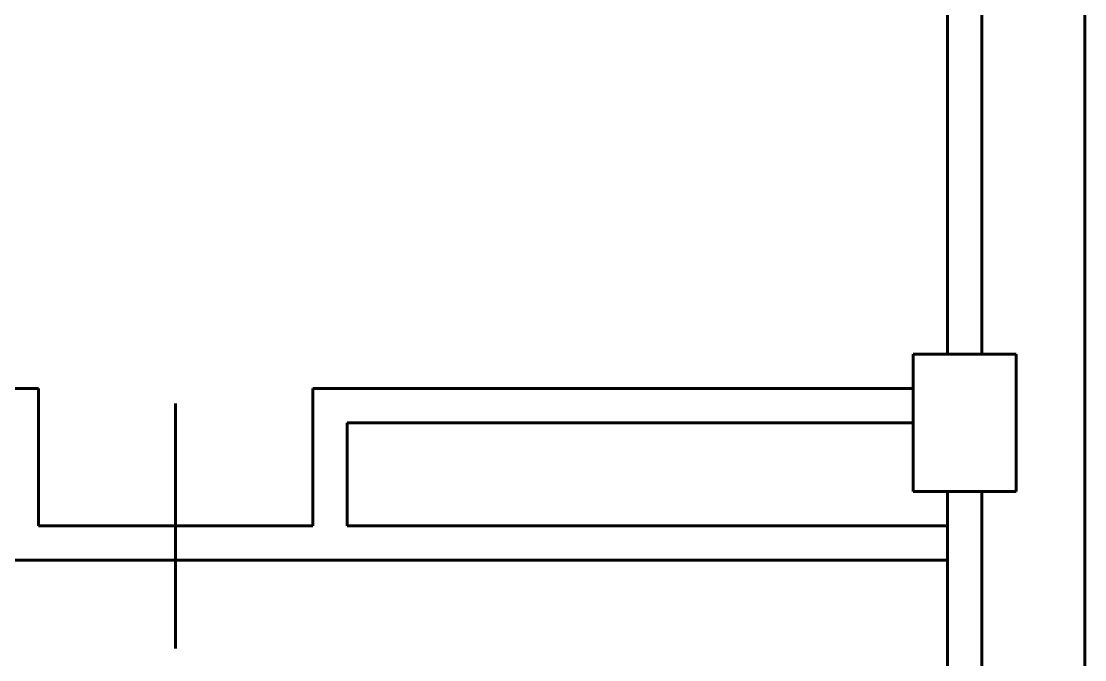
# Model space of a CAD drawing. Extents: x 0 to 297, y 0 to 292.
# Drawn here: x 259.84 to 275.34, y 83.83 to 93.14 of the extents above; entities that cross this region are included whole.
import ezdxf

# ---------------------------------------------------------------- set-up
doc = ezdxf.new("R2010")
doc.units = 0
doc.header["$MEASUREMENT"] = 0
doc.linetypes.add('K5LT_BASIC', pattern=[0])
doc.layers.add('Системный слой', color=7, linetype='Continuous')

# ---------------------------------------------------------------- blocks, each defined once
blk = doc.blocks.new('*U')
at = {"layer": 'Системный слой', "linetype": 'K5LT_BASIC', "lineweight": 60}
for p, q in [((272.838, 88.286), (272.838, 86.286)), ((274.338, 88.286), (272.838, 88.286)), ((274.338, 86.286), (274.338, 88.286)), ((272.838, 86.286), (274.338, 86.286))]:
    blk.add_line(p, q, dxfattribs=at)

msp = doc.modelspace()

# ---------------------------------------------------------------- linework, layer by layer
at = {"layer": 'Системный слой', "linetype": 'K5LT_BASIC', "lineweight": 60}
for p, q in [((275.337, 62.786), (275.337, 208.286)), ((273.338, 88.286), (273.338, 93.786)), ((273.838, 93.786), (273.838, 88.286)), ((272.838, 88.286), (274.338, 88.286)), ((272.838, 88.286), (272.838, 86.286)), ((272.838, 86.286), (272.838, 88.286)), ((272.838, 88.286), (274.338, 88.286)), ((272.838, 88.286), (272.838, 86.286)), ((272.838, 88.286), (272.838, 86.286)), ((274.338, 88.286), (273.338, 88.286)), ((274.338, 88.286), (274.338, 86.286)), ((274.338, 86.286), (274.338, 88.286)), ((234.088, 87.786), (260.087, 87.786)), ((260.087, 87.786), (260.087, 85.786)), ((264.087, 87.786), (268.087, 87.786)), ((264.087, 87.786), (264.087, 85.786)), ((268.087, 87.786), (272.838, 87.786)), ((262.087, 87.571), (262.087, 84)), ((274.338, 87.536), (274.338, 86.786)), ((264.587, 87.286), (264.587, 85.786)), ((267.587, 87.286), (264.587, 87.286)), ((267.587, 87.286), (272.838, 87.286)), ((274.338, 86.286), (272.838, 86.286)), ((272.838, 86.286), (274.338, 86.286)), ((273.338, 80.786), (273.338, 86.286)), ((273.838, 86.286), (273.838, 80.786)), ((260.087, 85.786), (264.087, 85.786)), ((267.587, 85.786), (264.587, 85.786)), ((273.338, 85.786), (264.587, 85.786)), ((268.087, 85.786), (273.338, 85.786)), ((273.338, 85.286), (201.588, 85.286)), ((249.588, 85.286), (273.338, 85.286)), ((273.338, 85.286), (249.588, 85.286))]:
    msp.add_line(p, q, dxfattribs=at)

# ---------------------------------------------------------------- block references
at = {"layer": 'Системный слой'}
msp.add_blockref('*U', (0, 0), dxfattribs=at)
msp.add_blockref('*U', (0, 0), dxfattribs=at)
msp.add_blockref('*U', (0, 0), dxfattribs=at)
msp.add_blockref('*U', (0, 0), dxfattribs=at)
msp.add_blockref('*U', (0, 0), dxfattribs=at)
msp.add_blockref('*U', (0, 0), dxfattribs=at)
msp.add_blockref('*U', (0, 0), dxfattribs=at)
msp.add_blockref('*U', (0, 0), dxfattribs=at)
msp.add_blockref('*U', (0, 0), dxfattribs=at)
msp.add_blockref('*U', (0, 0), dxfattribs=at)
msp.add_blockref('*U', (0, 0), dxfattribs=at)
msp.add_blockref('*U', (0, 0), dxfattribs=at)
msp.add_blockref('*U', (0, 0), dxfattribs=at)
msp.add_blockref('*U', (0, 0), dxfattribs=at)
msp.add_blockref('*U', (0, 0), dxfattribs=at)
msp.add_blockref('*U', (0, 0), dxfattribs=at)
msp.add_blockref('*U', (0, 0), dxfattribs=at)
msp.add_blockref('*U', (0, 0), dxfattribs=at)
msp.add_blockref('*U', (0, 0), dxfattribs=at)
msp.add_blockref('*U', (0, 0), dxfattribs=at)
msp.add_blockref('*U', (0, 0), dxfattribs=at)
msp.add_blockref('*U', (0, 0), dxfattribs=at)
msp.add_blockref('*U', (0, 0), dxfattribs=at)
msp.add_blockref('*U', (0, 0), dxfattribs=at)
msp.add_blockref('*U', (0, 0), dxfattribs=at)
msp.add_blockref('*U', (0, 0), dxfattribs=at)
msp.add_blockref('*U', (0, 0), dxfattribs=at)
msp.add_blockref('*U', (0, 0), dxfattribs=at)
msp.add_blockref('*U', (0, 0), dxfattribs=at)
msp.add_blockref('*U', (0, 0), dxfattribs=at)
msp.add_blockref('*U', (0, 0), dxfattribs=at)
msp.add_blockref('*U', (0, 0), dxfattribs=at)
msp.add_blockref('*U', (0, 0), dxfattribs=at)
msp.add_blockref('*U', (0, 0), dxfattribs=at)
msp.add_blockref('*U', (0, 0), dxfattribs=at)
msp.add_blockref('*U', (0, 0), dxfattribs=at)
msp.add_blockref('*U', (0, 0), dxfattribs=at)
msp.add_blockref('*U', (0, 0), dxfattribs=at)
msp.add_blockref('*U', (0, 0), dxfattribs=at)
msp.add_blockref('*U', (0, 0), dxfattribs=at)
msp.add_blockref('*U', (0, 0), dxfattribs=at)
msp.add_blockref('*U', (0, 0), dxfattribs=at)
msp.add_blockref('*U', (0, 0), dxfattribs=at)
msp.add_blockref('*U', (0, 0), dxfattribs=at)
msp.add_blockref('*U', (0, 0), dxfattribs=at)
msp.add_blockref('*U', (0, 0), dxfattribs=at)
msp.add_blockref('*U', (0, 0), dxfattribs=at)
msp.add_blockref('*U', (0, 0), dxfattribs=at)
msp.add_blockref('*U', (0, 0), dxfattribs=at)
msp.add_blockref('*U', (0, 0), dxfattribs=at)
msp.add_blockref('*U', (0, 0), dxfattribs=at)
msp.add_blockref('*U', (0, 0), dxfattribs=at)
msp.add_blockref('*U', (0, 0), dxfattribs=at)
msp.add_blockref('*U', (0, 0), dxfattribs=at)
msp.add_blockref('*U', (0, 0), dxfattribs=at)
msp.add_blockref('*U', (0, 0), dxfattribs=at)
msp.add_blockref('*U', (0, 0), dxfattribs=at)
msp.add_blockref('*U', (0, 0), dxfattribs=at)
msp.add_blockref('*U', (0, 0), dxfattribs=at)
msp.add_blockref('*U', (0, 0), dxfattribs=at)
msp.add_blockref('*U', (0, 0), dxfattribs=at)
msp.add_blockref('*U', (0, 0), dxfattribs=at)
msp.add_blockref('*U', (0, 0), dxfattribs=at)
msp.add_blockref('*U', (0, 0), dxfattribs=at)
msp.add_blockref('*U', (0, 0), dxfattribs=at)
msp.add_blockref('*U', (0, 0), dxfattribs=at)
msp.add_blockref('*U', (0, 0), dxfattribs=at)
msp.add_blockref('*U', (0, 0), dxfattribs=at)
msp.add_blockref('*U', (0, 0), dxfattribs=at)
msp.add_blockref('*U', (0, 0), dxfattribs=at)
msp.add_blockref('*U', (0, 0), dxfattribs=at)
msp.add_blockref('*U', (0, 0), dxfattribs=at)
msp.add_blockref('*U', (0, 0), dxfattribs=at)
msp.add_blockref('*U', (0, 0), dxfattribs=at)
msp.add_blockref('*U', (0, 0), dxfattribs=at)
msp.add_blockref('*U', (0, 0), dxfattribs=at)
msp.add_blockref('*U', (0, 0), dxfattribs=at)
msp.add_blockref('*U', (0, 0), dxfattribs=at)
msp.add_blockref('*U', (0, 0), dxfattribs=at)
msp.add_blockref('*U', (0, 0), dxfattribs=at)
msp.add_blockref('*U', (0, 0), dxfattribs=at)
msp.add_blockref('*U', (0, 0), dxfattribs=at)
msp.add_blockref('*U', (0, 0), dxfattribs=at)
msp.add_blockref('*U', (0, 0), dxfattribs=at)
msp.add_blockref('*U', (0, 0), dxfattribs=at)
msp.add_blockref('*U', (0, 0), dxfattribs=at)
msp.add_blockref('*U', (0, 0), dxfattribs=at)
msp.add_blockref('*U', (0, 0), dxfattribs=at)
msp.add_blockref('*U', (0, 0), dxfattribs=at)
msp.add_blockref('*U', (0, 0), dxfattribs=at)
msp.add_blockref('*U', (0, 0), dxfattribs=at)
msp.add_blockref('*U', (0, 0), dxfattribs=at)
msp.add_blockref('*U', (0, 0), dxfattribs=at)
msp.add_blockref('*U', (0, 0), dxfattribs=at)
msp.add_blockref('*U', (0, 0), dxfattribs=at)
msp.add_blockref('*U', (0, 0), dxfattribs=at)
msp.add_blockref('*U', (0, 0), dxfattribs=at)
msp.add_blockref('*U', (0, 0), dxfattribs=at)
msp.add_blockref('*U', (0, 0), dxfattribs=at)
msp.add_blockref('*U', (0, 0), dxfattribs=at)
msp.add_blockref('*U', (0, 0), dxfattribs=at)
msp.add_blockref('*U', (0, 0), dxfattribs=at)
msp.add_blockref('*U', (0, 0), dxfattribs=at)
msp.add_blockref('*U', (0, 0), dxfattribs=at)
msp.add_blockref('*U', (0, 0), dxfattribs=at)
msp.add_blockref('*U', (0, 0), dxfattribs=at)
msp.add_blockref('*U', (0, 0), dxfattribs=at)
msp.add_blockref('*U', (0, 0), dxfattribs=at)
msp.add_blockref('*U', (0, 0), dxfattribs=at)
msp.add_blockref('*U', (0, 0), dxfattribs=at)
msp.add_blockref('*U', (0, 0), dxfattribs=at)
msp.add_blockref('*U', (0, 0), dxfattribs=at)
msp.add_blockref('*U', (0, 0), dxfattribs=at)
msp.add_blockref('*U', (0, 0), dxfattribs=at)
msp.add_blockref('*U', (0, 0), dxfattribs=at)
msp.add_blockref('*U', (0, 0), dxfattribs=at)
msp.add_blockref('*U', (0, 0), dxfattribs=at)
msp.add_blockref('*U', (0, 0), dxfattribs=at)
msp.add_blockref('*U', (0, 0), dxfattribs=at)
msp.add_blockref('*U', (0, 0), dxfattribs=at)
msp.add_blockref('*U', (0, 0), dxfattribs=at)
msp.add_blockref('*U', (0, 0), dxfattribs=at)
msp.add_blockref('*U', (0, 0), dxfattribs=at)
msp.add_blockref('*U', (0, 0), dxfattribs=at)
msp.add_blockref('*U', (0, 0), dxfattribs=at)
msp.add_blockref('*U', (0, 0), dxfattribs=at)
msp.add_blockref('*U', (0, 0), dxfattribs=at)
msp.add_blockref('*U', (0, 0), dxfattribs=at)
msp.add_blockref('*U', (0, 0), dxfattribs=at)
msp.add_blockref('*U', (0, 0), dxfattribs=at)
msp.add_blockref('*U', (0, 0), dxfattribs=at)
msp.add_blockref('*U', (0, 0), dxfattribs=at)
msp.add_blockref('*U', (0, 0), dxfattribs=at)
msp.add_blockref('*U', (0, 0), dxfattribs=at)
msp.add_blockref('*U', (0, 0), dxfattribs=at)
msp.add_blockref('*U', (0, 0), dxfattribs=at)
msp.add_blockref('*U', (0, 0), dxfattribs=at)
msp.add_blockref('*U', (0, 0), dxfattribs=at)
msp.add_blockref('*U', (0, 0), dxfattribs=at)
msp.add_blockref('*U', (0, 0), dxfattribs=at)
msp.add_blockref('*U', (0, 0), dxfattribs=at)
msp.add_blockref('*U', (0, 0), dxfattribs=at)
msp.add_blockref('*U', (0, 0), dxfattribs=at)
msp.add_blockref('*U', (0, 0), dxfattribs=at)
msp.add_blockref('*U', (0, 0), dxfattribs=at)
msp.add_blockref('*U', (0, 0), dxfattribs=at)
msp.add_blockref('*U', (0, 0), dxfattribs=at)
msp.add_blockref('*U', (0, 0), dxfattribs=at)
msp.add_blockref('*U', (0, 0), dxfattribs=at)
msp.add_blockref('*U', (0, 0), dxfattribs=at)
msp.add_blockref('*U', (0, 0), dxfattribs=at)
msp.add_blockref('*U', (0, 0), dxfattribs=at)
msp.add_blockref('*U', (0, 0), dxfattribs=at)
msp.add_blockref('*U', (0, 0), dxfattribs=at)
msp.add_blockref('*U', (0, 0), dxfattribs=at)
msp.add_blockref('*U', (0, 0), dxfattribs=at)
msp.add_blockref('*U', (0, 0), dxfattribs=at)
msp.add_blockref('*U', (0, 0), dxfattribs=at)
msp.add_blockref('*U', (0, 0), dxfattribs=at)
msp.add_blockref('*U', (0, 0), dxfattribs=at)
msp.add_blockref('*U', (0, 0), dxfattribs=at)
msp.add_blockref('*U', (0, 0), dxfattribs=at)
msp.add_blockref('*U', (0, 0), dxfattribs=at)
msp.add_blockref('*U', (0, 0), dxfattribs=at)
msp.add_blockref('*U', (0, 0), dxfattribs=at)
msp.add_blockref('*U', (0, 0), dxfattribs=at)
msp.add_blockref('*U', (0, 0), dxfattribs=at)
msp.add_blockref('*U', (0, 0), dxfattribs=at)
msp.add_blockref('*U', (0, 0), dxfattribs=at)
msp.add_blockref('*U', (0, 0), dxfattribs=at)
msp.add_blockref('*U', (0, 0), dxfattribs=at)
msp.add_blockref('*U', (0, 0), dxfattribs=at)
msp.add_blockref('*U', (0, 0), dxfattribs=at)
msp.add_blockref('*U', (0, 0), dxfattribs=at)
msp.add_blockref('*U', (0, 0), dxfattribs=at)
msp.add_blockref('*U', (0, 0), dxfattribs=at)
msp.add_blockref('*U', (0, 0), dxfattribs=at)
msp.add_blockref('*U', (0, 0), dxfattribs=at)
msp.add_blockref('*U', (0, 0), dxfattribs=at)
msp.add_blockref('*U', (0, 0), dxfattribs=at)
msp.add_blockref('*U', (0, 0), dxfattribs=at)
msp.add_blockref('*U', (0, 0), dxfattribs=at)
msp.add_blockref('*U', (0, 0), dxfattribs=at)
msp.add_blockref('*U', (0, 0), dxfattribs=at)
msp.add_blockref('*U', (0, 0), dxfattribs=at)
msp.add_blockref('*U', (0, 0), dxfattribs=at)
msp.add_blockref('*U', (0, 0), dxfattribs=at)
msp.add_blockref('*U', (0, 0), dxfattribs=at)
msp.add_blockref('*U', (0, 0), dxfattribs=at)
msp.add_blockref('*U', (0, 0), dxfattribs=at)
msp.add_blockref('*U', (0, 0), dxfattribs=at)
msp.add_blockref('*U', (0, 0), dxfattribs=at)
msp.add_blockref('*U', (0, 0), dxfattribs=at)
msp.add_blockref('*U', (0, 0), dxfattribs=at)
msp.add_blockref('*U', (0, 0), dxfattribs=at)
msp.add_blockref('*U', (0, 0), dxfattribs=at)
msp.add_blockref('*U', (0, 0), dxfattribs=at)
msp.add_blockref('*U', (0, 0), dxfattribs=at)
msp.add_blockref('*U', (0, 0), dxfattribs=at)
msp.add_blockref('*U', (0, 0), dxfattribs=at)
msp.add_blockref('*U', (0, 0), dxfattribs=at)
msp.add_blockref('*U', (0, 0), dxfattribs=at)
msp.add_blockref('*U', (0, 0), dxfattribs=at)
msp.add_blockref('*U', (0, 0), dxfattribs=at)
msp.add_blockref('*U', (0, 0), dxfattribs=at)
msp.add_blockref('*U', (0, 0), dxfattribs=at)
msp.add_blockref('*U', (0, 0), dxfattribs=at)
msp.add_blockref('*U', (0, 0), dxfattribs=at)
msp.add_blockref('*U', (0, 0), dxfattribs=at)
msp.add_blockref('*U', (0, 0), dxfattribs=at)
msp.add_blockref('*U', (0, 0), dxfattribs=at)
msp.add_blockref('*U', (0, 0), dxfattribs=at)
msp.add_blockref('*U', (0, 0), dxfattribs=at)
msp.add_blockref('*U', (0, 0), dxfattribs=at)
msp.add_blockref('*U', (0, 0), dxfattribs=at)
msp.add_blockref('*U', (0, 0), dxfattribs=at)
msp.add_blockref('*U', (0, 0), dxfattribs=at)
msp.add_blockref('*U', (0, 0), dxfattribs=at)
msp.add_blockref('*U', (0, 0), dxfattribs=at)
msp.add_blockref('*U', (0, 0), dxfattribs=at)
msp.add_blockref('*U', (0, 0), dxfattribs=at)
msp.add_blockref('*U', (0, 0), dxfattribs=at)
msp.add_blockref('*U', (0, 0), dxfattribs=at)
msp.add_blockref('*U', (0, 0), dxfattribs=at)
msp.add_blockref('*U', (0, 0), dxfattribs=at)
msp.add_blockref('*U', (0, 0), dxfattribs=at)
msp.add_blockref('*U', (0, 0), dxfattribs=at)
msp.add_blockref('*U', (0, 0), dxfattribs=at)
msp.add_blockref('*U', (0, 0), dxfattribs=at)
msp.add_blockref('*U', (0, 0), dxfattribs=at)
msp.add_blockref('*U', (0, 0), dxfattribs=at)
msp.add_blockref('*U', (0, 0), dxfattribs=at)
msp.add_blockref('*U', (0, 0), dxfattribs=at)
msp.add_blockref('*U', (0, 0), dxfattribs=at)
msp.add_blockref('*U', (0, 0), dxfattribs=at)
msp.add_blockref('*U', (0, 0), dxfattribs=at)
msp.add_blockref('*U', (0, 0), dxfattribs=at)
msp.add_blockref('*U', (0, 0), dxfattribs=at)
msp.add_blockref('*U', (0, 0), dxfattribs=at)
msp.add_blockref('*U', (0, 0), dxfattribs=at)
msp.add_blockref('*U', (0, 0), dxfattribs=at)
msp.add_blockref('*U', (0, 0), dxfattribs=at)
msp.add_blockref('*U', (0, 0), dxfattribs=at)
msp.add_blockref('*U', (0, 0), dxfattribs=at)
msp.add_blockref('*U', (0, 0), dxfattribs=at)
msp.add_blockref('*U', (0, 0), dxfattribs=at)
msp.add_blockref('*U', (0, 0), dxfattribs=at)
msp.add_blockref('*U', (0, 0), dxfattribs=at)
msp.add_blockref('*U', (0, 0), dxfattribs=at)
msp.add_blockref('*U', (0, 0), dxfattribs=at)
msp.add_blockref('*U', (0, 0), dxfattribs=at)
msp.add_blockref('*U', (0, 0), dxfattribs=at)
msp.add_blockref('*U', (0, 0), dxfattribs=at)
msp.add_blockref('*U', (0, 0), dxfattribs=at)
msp.add_blockref('*U', (0, 0), dxfattribs=at)
msp.add_blockref('*U', (0, 0), dxfattribs=at)
msp.add_blockref('*U', (0, 0), dxfattribs=at)
msp.add_blockref('*U', (0, 0), dxfattribs=at)
msp.add_blockref('*U', (0, 0), dxfattribs=at)
msp.add_blockref('*U', (0, 0), dxfattribs=at)
msp.add_blockref('*U', (0, 0), dxfattribs=at)
msp.add_blockref('*U', (0, 0), dxfattribs=at)
msp.add_blockref('*U', (0, 0), dxfattribs=at)
msp.add_blockref('*U', (0, 0), dxfattribs=at)
msp.add_blockref('*U', (0, 0), dxfattribs=at)
msp.add_blockref('*U', (0, 0), dxfattribs=at)
msp.add_blockref('*U', (0, 0), dxfattribs=at)
msp.add_blockref('*U', (0, 0), dxfattribs=at)
msp.add_blockref('*U', (0, 0), dxfattribs=at)
msp.add_blockref('*U', (0, 0), dxfattribs=at)
msp.add_blockref('*U', (0, 0), dxfattribs=at)
msp.add_blockref('*U', (0, 0), dxfattribs=at)
msp.add_blockref('*U', (0, 0), dxfattribs=at)
msp.add_blockref('*U', (0, 0), dxfattribs=at)
msp.add_blockref('*U', (0, 0), dxfattribs=at)
msp.add_blockref('*U', (0, 0), dxfattribs=at)
msp.add_blockref('*U', (0, 0), dxfattribs=at)
msp.add_blockref('*U', (0, 0), dxfattribs=at)
msp.add_blockref('*U', (0, 0), dxfattribs=at)
msp.add_blockref('*U', (0, 0), dxfattribs=at)
msp.add_blockref('*U', (0, 0), dxfattribs=at)
msp.add_blockref('*U', (0, 0), dxfattribs=at)
msp.add_blockref('*U', (0, 0), dxfattribs=at)
msp.add_blockref('*U', (0, 0), dxfattribs=at)
msp.add_blockref('*U', (0, 0), dxfattribs=at)
msp.add_blockref('*U', (0, 0), dxfattribs=at)
msp.add_blockref('*U', (0, 0), dxfattribs=at)
msp.add_blockref('*U', (0, 0), dxfattribs=at)
msp.add_blockref('*U', (0, 0), dxfattribs=at)
msp.add_blockref('*U', (0, 0), dxfattribs=at)
msp.add_blockref('*U', (0, 0), dxfattribs=at)
msp.add_blockref('*U', (0, 0), dxfattribs=at)
msp.add_blockref('*U', (0, 0), dxfattribs=at)
msp.add_blockref('*U', (0, 0), dxfattribs=at)
msp.add_blockref('*U', (0, 0), dxfattribs=at)
msp.add_blockref('*U', (0, 0), dxfattribs=at)
msp.add_blockref('*U', (0, 0), dxfattribs=at)
msp.add_blockref('*U', (0, 0), dxfattribs=at)
msp.add_blockref('*U', (0, 0), dxfattribs=at)
msp.add_blockref('*U', (0, 0), dxfattribs=at)
msp.add_blockref('*U', (0, 0), dxfattribs=at)
msp.add_blockref('*U', (0, 0), dxfattribs=at)
msp.add_blockref('*U', (0, 0), dxfattribs=at)
msp.add_blockref('*U', (0, 0), dxfattribs=at)
msp.add_blockref('*U', (0, 0), dxfattribs=at)
msp.add_blockref('*U', (0, 0), dxfattribs=at)
msp.add_blockref('*U', (0, 0), dxfattribs=at)
msp.add_blockref('*U', (0, 0), dxfattribs=at)
msp.add_blockref('*U', (0, 0), dxfattribs=at)
msp.add_blockref('*U', (0, 0), dxfattribs=at)
msp.add_blockref('*U', (0, 0), dxfattribs=at)
msp.add_blockref('*U', (0, 0), dxfattribs=at)
msp.add_blockref('*U', (0, 0), dxfattribs=at)
msp.add_blockref('*U', (0, 0), dxfattribs=at)
msp.add_blockref('*U', (0, 0), dxfattribs=at)
msp.add_blockref('*U', (0, 0), dxfattribs=at)
msp.add_blockref('*U', (0, 0), dxfattribs=at)
msp.add_blockref('*U', (0, 0), dxfattribs=at)
msp.add_blockref('*U', (0, 0), dxfattribs=at)
msp.add_blockref('*U', (0, 0), dxfattribs=at)
msp.add_blockref('*U', (0, 0), dxfattribs=at)
msp.add_blockref('*U', (0, 0), dxfattribs=at)
msp.add_blockref('*U', (0, 0), dxfattribs=at)
msp.add_blockref('*U', (0, 0), dxfattribs=at)
msp.add_blockref('*U', (0, 0), dxfattribs=at)
msp.add_blockref('*U', (0, 0), dxfattribs=at)
msp.add_blockref('*U', (0, 0), dxfattribs=at)
msp.add_blockref('*U', (0, 0), dxfattribs=at)
msp.add_blockref('*U', (0, 0), dxfattribs=at)
msp.add_blockref('*U', (0, 0), dxfattribs=at)
msp.add_blockref('*U', (0, 0), dxfattribs=at)
msp.add_blockref('*U', (0, 0), dxfattribs=at)
msp.add_blockref('*U', (0, 0), dxfattribs=at)
msp.add_blockref('*U', (0, 0), dxfattribs=at)
msp.add_blockref('*U', (0, 0), dxfattribs=at)
msp.add_blockref('*U', (0, 0), dxfattribs=at)
msp.add_blockref('*U', (0, 0), dxfattribs=at)
msp.add_blockref('*U', (0, 0), dxfattribs=at)
msp.add_blockref('*U', (0, 0), dxfattribs=at)
msp.add_blockref('*U', (0, 0), dxfattribs=at)
msp.add_blockref('*U', (0, 0), dxfattribs=at)
msp.add_blockref('*U', (0, 0), dxfattribs=at)
msp.add_blockref('*U', (0, 0), dxfattribs=at)
msp.add_blockref('*U', (0, 0), dxfattribs=at)
msp.add_blockref('*U', (0, 0), dxfattribs=at)
msp.add_blockref('*U', (0, 0), dxfattribs=at)
msp.add_blockref('*U', (0, 0), dxfattribs=at)
msp.add_blockref('*U', (0, 0), dxfattribs=at)
msp.add_blockref('*U', (0, 0), dxfattribs=at)
msp.add_blockref('*U', (0, 0), dxfattribs=at)
msp.add_blockref('*U', (0, 0), dxfattribs=at)
msp.add_blockref('*U', (0, 0), dxfattribs=at)
msp.add_blockref('*U', (0, 0), dxfattribs=at)
msp.add_blockref('*U', (0, 0), dxfattribs=at)
msp.add_blockref('*U', (0, 0), dxfattribs=at)
msp.add_blockref('*U', (0, 0), dxfattribs=at)
msp.add_blockref('*U', (0, 0), dxfattribs=at)
msp.add_blockref('*U', (0, 0), dxfattribs=at)
msp.add_blockref('*U', (0, 0), dxfattribs=at)
msp.add_blockref('*U', (0, 0), dxfattribs=at)
msp.add_blockref('*U', (0, 0), dxfattribs=at)
msp.add_blockref('*U', (0, 0), dxfattribs=at)
msp.add_blockref('*U', (0, 0), dxfattribs=at)
msp.add_blockref('*U', (0, 0), dxfattribs=at)
msp.add_blockref('*U', (0, 0), dxfattribs=at)
msp.add_blockref('*U', (0, 0), dxfattribs=at)
msp.add_blockref('*U', (0, 0), dxfattribs=at)
msp.add_blockref('*U', (0, 0), dxfattribs=at)
msp.add_blockref('*U', (0, 0), dxfattribs=at)
msp.add_blockref('*U', (0, 0), dxfattribs=at)
msp.add_blockref('*U', (0, 0), dxfattribs=at)
msp.add_blockref('*U', (0, 0), dxfattribs=at)
msp.add_blockref('*U', (0, 0), dxfattribs=at)
msp.add_blockref('*U', (0, 0), dxfattribs=at)
msp.add_blockref('*U', (0, 0), dxfattribs=at)
msp.add_blockref('*U', (0, 0), dxfattribs=at)
msp.add_blockref('*U', (0, 0), dxfattribs=at)
msp.add_blockref('*U', (0, 0), dxfattribs=at)
msp.add_blockref('*U', (0, 0), dxfattribs=at)
msp.add_blockref('*U', (0, 0), dxfattribs=at)
msp.add_blockref('*U', (0, 0), dxfattribs=at)
msp.add_blockref('*U', (0, 0), dxfattribs=at)
msp.add_blockref('*U', (0, 0), dxfattribs=at)
msp.add_blockref('*U', (0, 0), dxfattribs=at)
msp.add_blockref('*U', (0, 0), dxfattribs=at)
msp.add_blockref('*U', (0, 0), dxfattribs=at)
msp.add_blockref('*U', (0, 0), dxfattribs=at)
msp.add_blockref('*U', (0, 0), dxfattribs=at)
msp.add_blockref('*U', (0, 0), dxfattribs=at)
msp.add_blockref('*U', (0, 0), dxfattribs=at)
msp.add_blockref('*U', (0, 0), dxfattribs=at)
msp.add_blockref('*U', (0, 0), dxfattribs=at)
msp.add_blockref('*U', (0, 0), dxfattribs=at)
msp.add_blockref('*U', (0, 0), dxfattribs=at)
msp.add_blockref('*U', (0, 0), dxfattribs=at)
msp.add_blockref('*U', (0, 0), dxfattribs=at)
msp.add_blockref('*U', (0, 0), dxfattribs=at)
msp.add_blockref('*U', (0, 0), dxfattribs=at)
msp.add_blockref('*U', (0, 0), dxfattribs=at)
msp.add_blockref('*U', (0, 0), dxfattribs=at)
msp.add_blockref('*U', (0, 0), dxfattribs=at)
msp.add_blockref('*U', (0, 0), dxfattribs=at)
msp.add_blockref('*U', (0, 0), dxfattribs=at)
msp.add_blockref('*U', (0, 0), dxfattribs=at)
msp.add_blockref('*U', (0, 0), dxfattribs=at)
msp.add_blockref('*U', (0, 0), dxfattribs=at)
msp.add_blockref('*U', (0, 0), dxfattribs=at)
msp.add_blockref('*U', (0, 0), dxfattribs=at)
msp.add_blockref('*U', (0, 0), dxfattribs=at)
msp.add_blockref('*U', (0, 0), dxfattribs=at)
msp.add_blockref('*U', (0, 0), dxfattribs=at)
msp.add_blockref('*U', (0, 0), dxfattribs=at)
msp.add_blockref('*U', (0, 0), dxfattribs=at)
msp.add_blockref('*U', (0, 0), dxfattribs=at)
msp.add_blockref('*U', (0, 0), dxfattribs=at)
msp.add_blockref('*U', (0, 0), dxfattribs=at)
msp.add_blockref('*U', (0, 0), dxfattribs=at)
msp.add_blockref('*U', (0, 0), dxfattribs=at)
msp.add_blockref('*U', (0, 0), dxfattribs=at)
msp.add_blockref('*U', (0, 0), dxfattribs=at)
msp.add_blockref('*U', (0, 0), dxfattribs=at)

doc.saveas('drawing.dxf')
